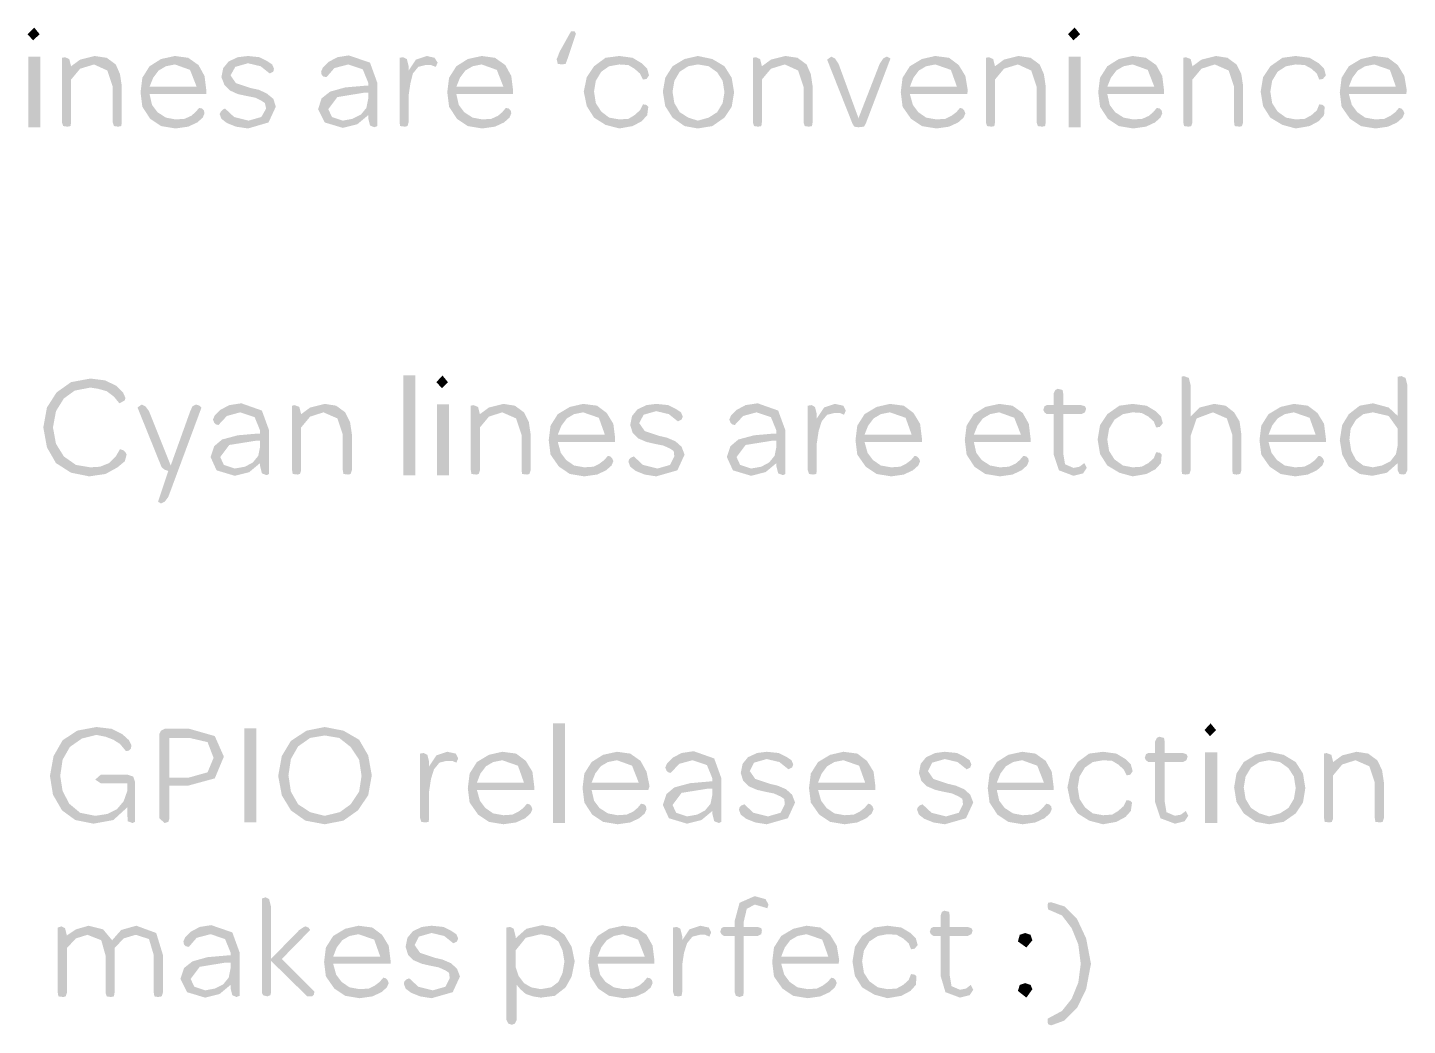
# Model space of a CAD drawing. Header units: millimetres. Extents: x 17 to 627, y 20 to 235.
# Drawn here: x 224.82 to 265.13, y 163.14 to 192.28 of the extents above; entities that cross this region are included whole.
import ezdxf

# ---------------------------------------------------------------- set-up
doc = ezdxf.new("R2010")
doc.units = ezdxf.units.MM
doc.layers.add('H', color=7, linetype='CONTINUOUS', lineweight=5)

msp = doc.modelspace()

# ---------------------------------------------------------------- hatches: boundary and pattern name
at = {"layer": 'H', "linetype": 'CONTINUOUS'}
for points in [[(224.984, 191.911), (224.825, 192.088), (225.019, 192.282), (225.178, 192.088), (224.984, 191.911), (224.984, 191.911)], [(255.376, 191.911), (255.217, 192.088), (255.411, 192.282), (255.57, 192.088), (255.376, 191.911), (255.376, 191.911)], [(240.312, 191.223), (240.277, 191.364), (240.312, 191.435), (240.365, 191.576), (240.7, 192.176), (240.806, 192.176), (240.841, 192.105), (240.594, 191.364), (240.542, 191.223), (240.436, 191.206), (240.312, 191.223), (240.312, 191.223)], [(226.36, 191.347), (226.783, 191.453), (227.136, 191.4), (227.401, 191.206), (227.524, 190.923), (227.577, 190.571), (227.577, 189.512), (227.559, 189.406), (227.471, 189.389), (227.348, 189.406), (227.312, 189.512), (227.312, 190.553), (227.154, 191.029), (226.766, 191.206), (226.36, 191.082), (226.095, 190.765), (226.095, 189.512), (226.078, 189.406), (225.989, 189.389), (225.866, 189.406), (225.831, 189.512), (225.831, 191.4), (225.919, 191.417), (226.042, 191.364), (226.095, 191.153), (226.36, 191.347), (226.36, 191.347)], [(228.459, 190.024), (228.618, 189.812), (228.865, 189.653), (229.147, 189.6), (229.411, 189.618), (229.605, 189.706), (229.729, 189.812), (229.835, 189.936), (229.923, 189.918), (229.976, 189.865), (229.993, 189.777), (229.941, 189.653), (229.782, 189.512), (229.517, 189.389), (229.147, 189.336), (228.723, 189.406), (228.406, 189.618), (228.177, 189.971), (228.124, 190.394), (228.177, 190.818), (228.388, 191.153), (228.723, 191.364), (229.129, 191.453), (229.517, 191.4), (229.817, 191.188), (229.993, 190.87), (230.046, 190.447), (230.046, 190.341), (229.941, 190.341), (228.388, 190.341), (228.388, 190.553), (229.764, 190.553), (229.57, 191.047), (229.129, 191.206), (228.865, 191.153), (228.653, 191.029), (228.494, 190.818), (228.388, 190.553), (228.388, 190.341), (228.459, 190.024), (228.459, 190.024)], [(231.263, 189.336), (230.911, 189.389), (230.646, 189.495), (230.487, 189.618), (230.434, 189.759), (230.47, 189.83), (230.523, 189.883), (230.593, 189.918), (230.858, 189.671), (231.281, 189.565), (231.652, 189.671), (231.793, 189.918), (231.757, 190.077), (231.652, 190.147), (231.475, 190.235), (231.211, 190.288), (230.964, 190.341), (230.734, 190.447), (230.576, 190.606), (230.487, 190.835), (230.54, 191.1), (230.699, 191.294), (230.964, 191.417), (231.263, 191.453), (231.599, 191.417), (231.81, 191.311), (231.969, 191.206), (232.022, 191.082), (232.004, 190.994), (231.898, 190.941), (231.634, 191.153), (231.263, 191.241), (230.893, 191.135), (230.752, 190.888), (230.911, 190.659), (231.334, 190.518), (231.581, 190.465), (231.81, 190.359), (232.004, 190.2), (232.075, 189.971), (231.863, 189.512), (231.263, 189.336), (231.263, 189.336)], [(234.774, 190.676), (234.615, 191.064), (234.192, 191.206), (233.786, 191.1), (233.557, 190.835), (233.468, 190.853), (233.415, 190.906), (233.398, 190.994), (233.451, 191.117), (233.609, 191.276), (233.874, 191.417), (234.209, 191.47), (234.827, 191.258), (235.038, 190.676), (235.038, 189.406), (234.95, 189.371), (234.827, 189.424), (234.774, 189.636), (234.774, 189.724), (234.456, 189.459), (234.315, 189.618), (234.562, 189.742), (234.721, 189.936), (234.774, 190.2), (234.774, 190.377), (234.633, 190.377), (233.874, 190.253), (233.609, 189.9), (233.715, 189.671), (234.033, 189.565), (234.315, 189.618), (234.456, 189.459), (234.033, 189.353), (233.504, 189.512), (233.31, 189.9), (233.415, 190.218), (233.662, 190.412), (234.103, 190.535), (234.721, 190.588), (234.774, 190.588), (234.774, 190.676)], [(236.485, 191.453), (236.714, 191.4), (236.802, 191.258), (236.749, 191.135), (236.608, 191.188), (236.449, 191.188), (236.238, 191.135), (236.079, 190.941), (236.008, 190.659), (235.955, 190.306), (235.955, 189.512), (235.92, 189.406), (235.85, 189.389), (235.708, 189.406), (235.691, 189.512), (235.691, 191.4), (235.797, 191.417), (235.903, 191.364), (235.955, 191.153), (235.955, 191.029), (236.167, 191.347), (236.485, 191.453), (236.485, 191.453)], [(237.419, 190.024), (237.578, 189.812), (237.825, 189.653), (238.107, 189.6), (238.372, 189.618), (238.566, 189.706), (238.689, 189.812), (238.795, 189.936), (238.883, 189.918), (238.936, 189.865), (238.954, 189.777), (238.901, 189.653), (238.742, 189.512), (238.478, 189.389), (238.107, 189.336), (237.684, 189.406), (237.367, 189.618), (237.137, 189.971), (237.084, 190.394), (237.137, 190.818), (237.349, 191.153), (237.684, 191.364), (238.09, 191.453), (238.478, 191.4), (238.778, 191.188), (238.954, 190.87), (239.007, 190.447), (239.007, 190.341), (238.901, 190.341), (237.349, 190.341), (237.349, 190.553), (238.725, 190.553), (238.531, 191.047), (238.09, 191.206), (237.825, 191.153), (237.613, 191.029), (237.455, 190.818), (237.349, 190.553), (237.349, 190.341), (237.419, 190.024), (237.419, 190.024)], [(242.111, 189.336), (241.706, 189.442), (241.371, 189.653), (241.159, 189.988), (241.071, 190.412), (241.159, 190.835), (241.371, 191.153), (241.706, 191.4), (242.111, 191.453), (242.499, 191.4), (242.764, 191.241), (242.923, 191.082), (242.976, 190.888), (242.905, 190.782), (242.799, 190.765), (242.711, 190.941), (242.552, 191.082), (242.376, 191.188), (242.111, 191.206), (241.812, 191.153), (241.582, 190.994), (241.423, 190.729), (241.371, 190.412), (241.423, 190.077), (241.582, 189.83), (241.812, 189.653), (242.111, 189.6), (242.376, 189.618), (242.552, 189.724), (242.711, 189.865), (242.799, 190.041), (242.905, 190.024), (242.958, 189.971), (242.923, 189.724), (242.764, 189.548), (242.499, 189.406), (242.111, 189.336), (242.111, 189.336)], [(244.404, 189.336), (244.016, 189.406), (243.664, 189.653), (243.452, 189.988), (243.381, 190.412), (243.452, 190.818), (243.664, 191.153), (244.016, 191.364), (244.122, 191.153), (243.875, 190.994), (243.717, 190.729), (243.664, 190.412), (243.717, 190.077), (243.875, 189.812), (244.122, 189.653), (244.404, 189.565), (244.722, 189.653), (244.969, 189.812), (245.128, 190.077), (245.181, 190.394), (245.128, 190.729), (244.969, 190.976), (244.722, 191.153), (244.404, 191.206), (244.122, 191.153), (244.016, 191.364), (244.404, 191.453), (244.828, 191.364), (245.181, 191.153), (245.392, 190.818), (245.463, 190.394), (245.392, 189.971), (245.181, 189.653), (244.828, 189.406), (244.404, 189.336), (244.404, 189.336)], [(246.539, 191.347), (246.962, 191.453), (247.315, 191.4), (247.579, 191.206), (247.703, 190.923), (247.756, 190.571), (247.756, 189.512), (247.738, 189.406), (247.65, 189.389), (247.527, 189.406), (247.491, 189.512), (247.491, 190.553), (247.333, 191.029), (246.944, 191.206), (246.539, 191.082), (246.274, 190.765), (246.274, 189.512), (246.257, 189.406), (246.168, 189.389), (246.045, 189.406), (246.01, 189.512), (246.01, 191.4), (246.098, 191.417), (246.221, 191.364), (246.274, 191.153), (246.539, 191.347), (246.539, 191.347)], [(250.684, 190.024), (250.843, 189.812), (251.072, 189.653), (251.372, 189.6), (251.636, 189.618), (251.813, 189.706), (251.954, 189.812), (252.06, 189.936), (252.13, 189.918), (252.183, 189.865), (252.218, 189.777), (252.166, 189.653), (252.007, 189.512), (251.742, 189.389), (251.372, 189.336), (250.948, 189.406), (250.631, 189.618), (250.384, 189.971), (250.331, 190.394), (250.384, 190.818), (250.596, 191.153), (250.948, 191.364), (251.337, 191.453), (251.742, 191.4), (252.024, 191.188), (252.218, 190.87), (252.289, 190.447), (252.271, 190.341), (252.166, 190.341), (250.596, 190.341), (250.596, 190.553), (251.972, 190.553), (251.795, 191.047), (251.337, 191.206), (251.072, 191.153), (250.86, 191.029), (250.702, 190.818), (250.596, 190.553), (250.596, 190.341), (250.684, 190.024), (250.684, 190.024)], [(253.347, 191.347), (253.771, 191.453), (254.123, 191.4), (254.388, 191.206), (254.512, 190.923), (254.564, 190.571), (254.564, 189.512), (254.547, 189.406), (254.459, 189.389), (254.335, 189.406), (254.3, 189.512), (254.3, 190.553), (254.141, 191.029), (253.753, 191.206), (253.347, 191.082), (253.083, 190.765), (253.083, 189.512), (253.065, 189.406), (252.977, 189.389), (252.853, 189.406), (252.818, 189.512), (252.818, 191.4), (252.906, 191.417), (253.03, 191.364), (253.083, 191.153), (253.347, 191.347), (253.347, 191.347)], [(256.434, 190.024), (256.593, 189.812), (256.84, 189.653), (257.122, 189.6), (257.387, 189.618), (257.581, 189.706), (257.704, 189.812), (257.81, 189.936), (257.898, 189.918), (257.951, 189.865), (257.969, 189.777), (257.916, 189.653), (257.757, 189.512), (257.493, 189.389), (257.122, 189.336), (256.699, 189.406), (256.381, 189.618), (256.152, 189.971), (256.099, 190.394), (256.152, 190.818), (256.364, 191.153), (256.699, 191.364), (257.104, 191.453), (257.493, 191.4), (257.792, 191.188), (257.969, 190.87), (258.022, 190.447), (258.022, 190.341), (257.916, 190.341), (256.364, 190.341), (256.364, 190.553), (257.739, 190.553), (257.545, 191.047), (257.104, 191.206), (256.84, 191.153), (256.628, 191.029), (256.469, 190.818), (256.364, 190.553), (256.364, 190.341), (256.434, 190.024), (256.434, 190.024)], [(259.115, 191.347), (259.539, 191.453), (259.874, 191.4), (260.138, 191.206), (260.279, 190.923), (260.332, 190.571), (260.332, 189.512), (260.297, 189.406), (260.227, 189.389), (260.085, 189.406), (260.068, 189.512), (260.068, 190.553), (259.909, 191.029), (259.503, 191.206), (259.115, 191.082), (258.851, 190.765), (258.851, 189.512), (258.815, 189.406), (258.745, 189.389), (258.604, 189.406), (258.586, 189.512), (258.586, 191.4), (258.657, 191.417), (258.798, 191.364), (258.851, 191.153), (259.115, 191.347), (259.115, 191.347)], [(261.867, 189.336), (261.479, 189.442), (261.126, 189.653), (260.914, 189.988), (260.844, 190.412), (260.914, 190.835), (261.126, 191.153), (261.479, 191.4), (261.867, 191.453), (262.273, 191.4), (262.537, 191.241), (262.696, 191.082), (262.749, 190.888), (262.661, 190.782), (262.555, 190.765), (262.484, 190.941), (262.326, 191.082), (262.132, 191.188), (261.867, 191.206), (261.585, 191.153), (261.338, 190.994), (261.179, 190.729), (261.126, 190.412), (261.179, 190.077), (261.338, 189.83), (261.585, 189.653), (261.867, 189.6), (262.132, 189.618), (262.326, 189.724), (262.484, 189.865), (262.555, 190.041), (262.661, 190.024), (262.714, 189.971), (262.696, 189.724), (262.537, 189.548), (262.273, 189.406), (261.867, 189.336), (261.867, 189.336)], [(263.507, 190.024), (263.666, 189.812), (263.895, 189.653), (264.195, 189.6), (264.46, 189.618), (264.636, 189.706), (264.777, 189.812), (264.883, 189.936), (264.954, 189.918), (265.007, 189.865), (265.042, 189.777), (264.989, 189.653), (264.83, 189.512), (264.566, 189.389), (264.195, 189.336), (263.772, 189.406), (263.454, 189.618), (263.208, 189.971), (263.155, 190.394), (263.208, 190.818), (263.419, 191.153), (263.772, 191.364), (264.16, 191.453), (264.566, 191.4), (264.848, 191.188), (265.042, 190.87), (265.113, 190.447), (265.095, 190.341), (264.989, 190.341), (263.419, 190.341), (263.419, 190.553), (264.795, 190.553), (264.619, 191.047), (264.16, 191.206), (263.895, 191.153), (263.684, 191.029), (263.525, 190.818), (263.419, 190.553), (263.419, 190.341), (263.507, 190.024), (263.507, 190.024)], [(224.843, 189.371), (225.196, 189.371), (225.196, 191.435), (224.843, 191.435), (224.843, 189.371)], [(249.096, 189.636), (249.714, 191.223), (249.82, 191.382), (249.925, 191.435), (250.031, 191.382), (249.308, 189.477), (249.255, 189.389), (249.096, 189.371), (248.973, 189.389), (248.92, 189.477), (248.179, 191.347), (248.303, 191.435), (248.408, 191.382), (248.514, 191.223), (249.096, 189.636)], [(255.235, 189.371), (255.588, 189.371), (255.588, 191.435), (255.235, 191.435), (255.235, 189.371)], [(226.624, 179.176), (226.095, 179.282), (225.654, 179.564), (225.39, 180.023), (225.284, 180.605), (225.39, 181.187), (225.672, 181.628), (226.095, 181.928), (226.66, 182.033), (227.083, 181.98), (227.418, 181.822), (227.612, 181.628), (227.683, 181.469), (227.665, 181.398), (227.577, 181.345), (227.506, 181.31), (227.348, 181.504), (227.136, 181.663), (226.889, 181.733), (226.66, 181.769), (226.201, 181.681), (225.884, 181.451), (225.654, 181.081), (225.566, 180.605), (225.654, 180.128), (225.884, 179.758), (226.236, 179.511), (226.66, 179.44), (226.942, 179.458), (227.207, 179.564), (227.401, 179.758), (227.524, 179.97), (227.63, 179.934), (227.683, 179.881), (227.718, 179.811), (227.665, 179.617), (227.453, 179.44), (227.101, 179.246), (226.624, 179.176), (226.624, 179.176)], [(235.797, 179.211), (236.149, 179.211), (236.149, 182.122), (235.797, 182.122), (235.797, 179.211)], [(236.926, 181.751), (236.767, 181.928), (236.943, 182.122), (237.102, 181.928), (236.926, 181.751), (236.926, 181.751)], [(259.062, 181.187), (259.486, 181.293), (259.821, 181.24), (260.068, 181.046), (260.227, 180.781), (260.279, 180.411), (260.279, 179.352), (260.244, 179.246), (260.138, 179.229), (260.033, 179.246), (260.015, 179.352), (260.015, 180.393), (259.856, 180.869), (259.45, 181.046), (258.974, 180.869), (258.798, 180.358), (258.798, 179.352), (258.763, 179.246), (258.657, 179.229), (258.551, 179.246), (258.533, 179.352), (258.533, 182.086), (258.604, 182.104), (258.745, 182.051), (258.798, 181.839), (258.798, 180.922), (259.062, 181.187), (259.062, 181.187)], [(264.848, 182.086), (264.954, 182.104), (265.077, 182.051), (265.13, 181.839), (265.13, 179.352), (265.077, 179.246), (265.007, 179.229), (264.901, 179.246), (264.848, 179.352), (264.848, 179.564), (264.636, 179.617), (264.795, 179.828), (264.848, 180.093), (264.848, 180.569), (264.583, 180.94), (264.125, 181.046), (263.843, 180.993), (263.631, 180.834), (263.472, 180.569), (263.437, 180.252), (263.49, 179.917), (263.631, 179.652), (263.843, 179.493), (264.125, 179.44), (264.389, 179.493), (264.636, 179.617), (264.848, 179.564), (264.53, 179.282), (264.107, 179.193), (263.737, 179.246), (263.419, 179.458), (263.225, 179.811), (263.155, 180.234), (263.225, 180.675), (263.419, 180.993), (263.737, 181.24), (264.125, 181.31), (264.583, 181.187), (264.848, 180.94), (264.848, 182.086)], [(254.6, 180.993), (254.529, 181.046), (254.494, 181.116), (254.529, 181.222), (254.6, 181.257), (254.794, 181.257), (254.794, 181.592), (254.847, 181.698), (254.917, 181.733), (255.058, 181.698), (255.076, 181.592), (255.076, 181.257), (255.605, 181.257), (255.711, 181.222), (255.746, 181.151), (255.711, 181.046), (255.605, 180.993), (255.076, 180.993), (255.076, 179.846), (255.129, 179.529), (255.376, 179.423), (255.552, 179.458), (255.693, 179.564), (255.764, 179.423), (255.658, 179.264), (255.376, 179.193), (254.953, 179.352), (254.794, 179.828), (254.794, 180.993), (254.6, 180.993)], [(228.723, 178.382), (228.635, 178.435), (228.935, 179.335), (228.829, 179.37), (228.741, 179.44), (228.036, 181.187), (228.159, 181.275), (228.265, 181.222), (228.371, 181.081), (229.006, 179.493), (229.57, 181.063), (229.641, 181.222), (229.747, 181.275), (229.852, 181.24), (229.905, 181.187), (228.935, 178.576), (228.829, 178.435), (228.723, 178.382), (228.723, 178.382)], [(231.616, 180.516), (231.458, 180.904), (231.034, 181.046), (230.646, 180.94), (230.399, 180.675), (230.329, 180.693), (230.276, 180.746), (230.24, 180.834), (230.293, 180.957), (230.452, 181.116), (230.717, 181.257), (231.069, 181.31), (231.669, 181.098), (231.881, 180.516), (231.881, 179.246), (231.81, 179.211), (231.669, 179.264), (231.616, 179.476), (231.616, 179.564), (231.299, 179.299), (231.175, 179.458), (231.405, 179.582), (231.563, 179.776), (231.616, 180.04), (231.616, 180.217), (231.493, 180.217), (230.717, 180.093), (230.452, 179.74), (230.558, 179.511), (230.875, 179.405), (231.175, 179.458), (231.299, 179.299), (230.875, 179.193), (230.346, 179.352), (230.17, 179.74), (230.276, 180.058), (230.505, 180.252), (230.964, 180.375), (231.563, 180.428), (231.616, 180.428), (231.616, 180.516)], [(233.08, 181.187), (233.504, 181.293), (233.839, 181.24), (234.103, 181.046), (234.244, 180.763), (234.297, 180.411), (234.297, 179.352), (234.262, 179.246), (234.192, 179.229), (234.05, 179.246), (234.033, 179.352), (234.033, 180.393), (233.874, 180.869), (233.468, 181.046), (233.08, 180.922), (232.816, 180.605), (232.816, 179.352), (232.78, 179.246), (232.71, 179.229), (232.569, 179.246), (232.551, 179.352), (232.551, 181.24), (232.622, 181.257), (232.763, 181.204), (232.816, 180.993), (233.08, 181.187), (233.08, 181.187)], [(236.784, 179.211), (237.137, 179.211), (237.137, 181.275), (236.784, 181.275), (236.784, 179.211)], [(238.301, 181.187), (238.725, 181.293), (239.06, 181.24), (239.324, 181.046), (239.466, 180.763), (239.518, 180.411), (239.518, 179.352), (239.483, 179.246), (239.413, 179.229), (239.272, 179.246), (239.254, 179.352), (239.254, 180.393), (239.095, 180.869), (238.689, 181.046), (238.301, 180.922), (238.037, 180.605), (238.037, 179.352), (238.002, 179.246), (237.931, 179.229), (237.79, 179.246), (237.772, 179.352), (237.772, 181.24), (237.843, 181.257), (237.984, 181.204), (238.037, 180.993), (238.301, 181.187), (238.301, 181.187)], [(240.4, 179.864), (240.559, 179.652), (240.788, 179.493), (241.088, 179.44), (241.353, 179.458), (241.529, 179.546), (241.67, 179.652), (241.776, 179.776), (241.847, 179.758), (241.9, 179.705), (241.935, 179.617), (241.882, 179.493), (241.723, 179.352), (241.459, 179.229), (241.088, 179.176), (240.665, 179.246), (240.348, 179.458), (240.101, 179.811), (240.048, 180.234), (240.101, 180.658), (240.312, 180.993), (240.665, 181.204), (241.053, 181.293), (241.459, 181.24), (241.741, 181.028), (241.935, 180.71), (241.988, 180.287), (241.988, 180.181), (241.882, 180.181), (240.312, 180.181), (240.312, 180.393), (241.688, 180.393), (241.512, 180.887), (241.053, 181.046), (240.788, 180.993), (240.577, 180.869), (240.418, 180.658), (240.312, 180.393), (240.312, 180.181), (240.4, 179.864), (240.4, 179.864)], [(243.187, 179.176), (242.852, 179.229), (242.588, 179.335), (242.429, 179.458), (242.376, 179.599), (242.394, 179.67), (242.447, 179.723), (242.535, 179.758), (242.799, 179.511), (243.223, 179.405), (243.593, 179.511), (243.717, 179.758), (243.699, 179.917), (243.593, 179.987), (243.399, 180.075), (243.134, 180.128), (242.905, 180.181), (242.658, 180.287), (242.499, 180.446), (242.429, 180.675), (242.482, 180.94), (242.641, 181.134), (242.905, 181.257), (243.187, 181.293), (243.54, 181.257), (243.752, 181.151), (243.911, 181.046), (243.963, 180.922), (243.928, 180.834), (243.822, 180.781), (243.558, 180.993), (243.187, 181.081), (242.817, 180.975), (242.693, 180.728), (242.852, 180.499), (243.276, 180.358), (243.505, 180.305), (243.752, 180.199), (243.928, 180.04), (244.016, 179.811), (243.805, 179.352), (243.187, 179.176), (243.187, 179.176)], [(246.698, 180.516), (246.539, 180.904), (246.115, 181.046), (245.727, 180.94), (245.48, 180.675), (245.41, 180.693), (245.357, 180.746), (245.322, 180.834), (245.375, 180.957), (245.533, 181.116), (245.798, 181.257), (246.151, 181.31), (246.75, 181.098), (246.962, 180.516), (246.962, 179.246), (246.892, 179.211), (246.75, 179.264), (246.698, 179.476), (246.698, 179.564), (246.38, 179.299), (246.257, 179.458), (246.486, 179.582), (246.645, 179.776), (246.698, 180.04), (246.698, 180.217), (246.574, 180.217), (245.798, 180.093), (245.533, 179.74), (245.639, 179.511), (245.957, 179.405), (246.257, 179.458), (246.38, 179.299), (245.957, 179.193), (245.428, 179.352), (245.251, 179.74), (245.357, 180.058), (245.586, 180.252), (246.045, 180.375), (246.645, 180.428), (246.698, 180.428), (246.698, 180.516)], [(248.408, 181.293), (248.655, 181.24), (248.726, 181.098), (248.673, 180.975), (248.55, 181.028), (248.391, 181.028), (248.179, 180.975), (248.02, 180.781), (247.932, 180.499), (247.879, 180.146), (247.879, 179.352), (247.862, 179.246), (247.773, 179.229), (247.65, 179.246), (247.615, 179.352), (247.615, 181.24), (247.721, 181.257), (247.826, 181.204), (247.879, 180.993), (247.879, 180.869), (248.091, 181.187), (248.408, 181.293), (248.408, 181.293)], [(249.361, 179.864), (249.52, 179.652), (249.749, 179.493), (250.049, 179.44), (250.313, 179.458), (250.49, 179.546), (250.631, 179.652), (250.737, 179.776), (250.807, 179.758), (250.86, 179.705), (250.896, 179.617), (250.843, 179.493), (250.684, 179.352), (250.419, 179.229), (250.049, 179.176), (249.626, 179.246), (249.308, 179.458), (249.061, 179.811), (249.008, 180.234), (249.061, 180.658), (249.273, 180.993), (249.626, 181.204), (250.014, 181.293), (250.419, 181.24), (250.702, 181.028), (250.896, 180.71), (250.948, 180.287), (250.948, 180.181), (250.843, 180.181), (249.273, 180.181), (249.273, 180.393), (250.649, 180.393), (250.472, 180.887), (250.014, 181.046), (249.749, 180.993), (249.537, 180.869), (249.379, 180.658), (249.273, 180.393), (249.273, 180.181), (249.361, 179.864), (249.361, 179.864)], [(252.536, 179.864), (252.695, 179.652), (252.942, 179.493), (253.224, 179.44), (253.488, 179.458), (253.683, 179.546), (253.806, 179.652), (253.912, 179.776), (254, 179.758), (254.053, 179.705), (254.071, 179.617), (254.018, 179.493), (253.859, 179.352), (253.594, 179.229), (253.224, 179.176), (252.801, 179.246), (252.483, 179.458), (252.254, 179.811), (252.201, 180.234), (252.254, 180.658), (252.465, 180.993), (252.801, 181.204), (253.206, 181.293), (253.594, 181.24), (253.894, 181.028), (254.071, 180.71), (254.123, 180.287), (254.123, 180.181), (254.018, 180.181), (252.465, 180.181), (252.465, 180.393), (253.841, 180.393), (253.647, 180.887), (253.206, 181.046), (252.942, 180.993), (252.73, 180.869), (252.571, 180.658), (252.465, 180.393), (252.465, 180.181), (252.536, 179.864), (252.536, 179.864)], [(257.104, 179.176), (256.716, 179.282), (256.364, 179.493), (256.152, 179.828), (256.081, 180.252), (256.152, 180.675), (256.364, 180.993), (256.716, 181.24), (257.104, 181.293), (257.51, 181.24), (257.775, 181.081), (257.933, 180.922), (257.986, 180.728), (257.898, 180.622), (257.792, 180.605), (257.722, 180.781), (257.563, 180.922), (257.369, 181.028), (257.104, 181.046), (256.822, 180.993), (256.575, 180.834), (256.417, 180.569), (256.364, 180.252), (256.417, 179.917), (256.575, 179.67), (256.822, 179.493), (257.104, 179.44), (257.369, 179.458), (257.563, 179.564), (257.722, 179.705), (257.792, 179.881), (257.898, 179.864), (257.951, 179.811), (257.933, 179.564), (257.775, 179.388), (257.51, 179.246), (257.104, 179.176), (257.104, 179.176)], [(261.161, 179.864), (261.32, 179.652), (261.549, 179.493), (261.849, 179.44), (262.114, 179.458), (262.29, 179.546), (262.431, 179.652), (262.537, 179.776), (262.608, 179.758), (262.661, 179.705), (262.696, 179.617), (262.643, 179.493), (262.484, 179.352), (262.22, 179.229), (261.849, 179.176), (261.426, 179.246), (261.108, 179.458), (260.862, 179.811), (260.809, 180.234), (260.862, 180.658), (261.073, 180.993), (261.426, 181.204), (261.814, 181.293), (262.22, 181.24), (262.502, 181.028), (262.696, 180.71), (262.749, 180.287), (262.749, 180.181), (262.643, 180.181), (261.073, 180.181), (261.073, 180.393), (262.449, 180.393), (262.273, 180.887), (261.814, 181.046), (261.549, 180.993), (261.338, 180.869), (261.179, 180.658), (261.073, 180.393), (261.073, 180.181), (261.161, 179.864), (261.161, 179.864)], [(227.33, 169.139), (226.748, 169.033), (226.219, 169.139), (225.831, 169.422), (225.566, 169.88), (225.478, 170.427), (225.584, 171.009), (225.848, 171.468), (226.272, 171.75), (226.836, 171.856), (227.277, 171.803), (227.595, 171.644), (227.789, 171.468), (227.859, 171.327), (227.842, 171.221), (227.789, 171.168), (227.7, 171.15), (227.524, 171.362), (227.33, 171.485), (227.101, 171.573), (226.836, 171.626), (226.413, 171.521), (226.06, 171.274), (225.848, 170.903), (225.778, 170.427), (225.848, 169.986), (226.042, 169.616), (226.36, 169.351), (226.801, 169.263), (227.154, 169.316), (227.436, 169.457), (227.63, 169.686), (227.736, 169.986), (227.736, 170.215), (226.96, 170.215), (226.801, 170.321), (226.96, 170.462), (227.753, 170.462), (227.912, 170.409), (227.965, 170.251), (227.965, 169.086), (227.894, 169.051), (227.753, 169.104), (227.736, 169.316), (227.736, 169.51), (227.33, 169.139), (227.33, 169.139)], [(228.97, 169.192), (228.935, 169.086), (228.829, 169.051), (228.671, 169.192), (228.671, 171.644), (228.723, 171.75), (228.829, 171.803), (229.553, 171.803), (230.293, 171.591), (230.558, 170.991), (230.293, 170.356), (229.517, 170.145), (229.517, 170.374), (230.082, 170.533), (230.258, 170.956), (230.082, 171.415), (229.553, 171.538), (228.97, 171.538), (228.97, 170.374), (229.517, 170.374), (229.517, 170.145), (228.97, 170.145), (228.97, 169.192)], [(231.158, 169.069), (231.51, 169.069), (231.51, 171.82), (231.158, 171.82), (231.158, 169.069)], [(233.504, 169.016), (232.939, 169.122), (232.516, 169.422), (232.251, 169.863), (232.145, 170.427), (232.251, 171.009), (232.516, 171.45), (232.974, 171.75), (233.08, 171.538), (232.728, 171.291), (232.516, 170.921), (232.445, 170.445), (232.516, 169.968), (232.728, 169.598), (233.08, 169.369), (233.504, 169.263), (233.945, 169.369), (234.262, 169.598), (234.509, 169.968), (234.58, 170.427), (234.509, 170.903), (234.262, 171.274), (233.927, 171.538), (233.504, 171.609), (233.08, 171.538), (232.974, 171.75), (233.504, 171.856), (234.05, 171.75), (234.509, 171.485), (234.774, 171.027), (234.879, 170.445), (234.774, 169.863), (234.474, 169.422), (234.05, 169.122), (233.504, 169.016), (233.504, 169.016)], [(240.171, 169.051), (240.524, 169.051), (240.524, 171.962), (240.171, 171.962), (240.171, 169.051)], [(259.362, 171.591), (259.203, 171.768), (259.38, 171.962), (259.539, 171.768), (259.362, 171.591), (259.362, 171.591)], [(257.563, 170.833), (257.493, 170.886), (257.457, 170.956), (257.493, 171.062), (257.563, 171.097), (257.757, 171.097), (257.757, 171.432), (257.81, 171.538), (257.881, 171.573), (258.022, 171.538), (258.039, 171.432), (258.039, 171.097), (258.568, 171.097), (258.674, 171.062), (258.71, 170.991), (258.674, 170.886), (258.568, 170.833), (258.039, 170.833), (258.039, 169.686), (258.092, 169.369), (258.339, 169.263), (258.516, 169.298), (258.657, 169.404), (258.727, 169.263), (258.621, 169.104), (258.339, 169.033), (257.916, 169.192), (257.757, 169.668), (257.757, 170.833), (257.563, 170.833)], [(237.084, 171.133), (237.331, 171.08), (237.402, 170.938), (237.349, 170.815), (237.225, 170.868), (237.067, 170.868), (236.855, 170.815), (236.696, 170.621), (236.608, 170.339), (236.555, 169.986), (236.555, 169.192), (236.538, 169.086), (236.449, 169.069), (236.326, 169.086), (236.291, 169.192), (236.291, 171.08), (236.396, 171.097), (236.502, 171.044), (236.555, 170.833), (236.555, 170.709), (236.767, 171.027), (237.084, 171.133), (237.084, 171.133)], [(238.037, 169.704), (238.196, 169.492), (238.425, 169.333), (238.725, 169.28), (238.989, 169.298), (239.166, 169.386), (239.307, 169.492), (239.413, 169.616), (239.483, 169.598), (239.536, 169.545), (239.571, 169.457), (239.518, 169.333), (239.36, 169.192), (239.095, 169.069), (238.725, 169.016), (238.301, 169.086), (237.984, 169.298), (237.737, 169.651), (237.684, 170.074), (237.737, 170.498), (237.949, 170.833), (238.301, 171.044), (238.689, 171.133), (239.095, 171.08), (239.377, 170.868), (239.571, 170.55), (239.624, 170.127), (239.624, 170.021), (239.518, 170.021), (237.949, 170.021), (237.949, 170.233), (239.324, 170.233), (239.148, 170.727), (238.689, 170.886), (238.425, 170.833), (238.213, 170.709), (238.054, 170.498), (237.949, 170.233), (237.949, 170.021), (238.037, 169.704), (238.037, 169.704)], [(241.371, 169.704), (241.529, 169.492), (241.776, 169.333), (242.058, 169.28), (242.323, 169.298), (242.517, 169.386), (242.641, 169.492), (242.746, 169.616), (242.835, 169.598), (242.888, 169.545), (242.905, 169.457), (242.852, 169.333), (242.693, 169.192), (242.429, 169.069), (242.058, 169.016), (241.635, 169.086), (241.318, 169.298), (241.088, 169.651), (241.035, 170.074), (241.088, 170.498), (241.3, 170.833), (241.635, 171.044), (242.041, 171.133), (242.429, 171.08), (242.729, 170.868), (242.905, 170.55), (242.993, 170.127), (242.958, 170.021), (242.852, 170.021), (241.3, 170.021), (241.3, 170.233), (242.676, 170.233), (242.482, 170.727), (242.041, 170.886), (241.776, 170.833), (241.565, 170.709), (241.406, 170.498), (241.3, 170.233), (241.3, 170.021), (241.371, 169.704), (241.371, 169.704)], [(244.828, 170.356), (244.669, 170.744), (244.246, 170.886), (243.858, 170.78), (243.611, 170.515), (243.54, 170.533), (243.487, 170.586), (243.452, 170.674), (243.505, 170.797), (243.664, 170.956), (243.928, 171.097), (244.281, 171.15), (244.881, 170.938), (245.092, 170.356), (245.092, 169.086), (245.022, 169.051), (244.881, 169.104), (244.828, 169.316), (244.828, 169.404), (244.51, 169.139), (244.387, 169.298), (244.616, 169.422), (244.775, 169.616), (244.828, 169.88), (244.828, 170.057), (244.704, 170.057), (243.928, 169.933), (243.664, 169.58), (243.769, 169.351), (244.087, 169.245), (244.387, 169.298), (244.51, 169.139), (244.087, 169.033), (243.558, 169.192), (243.381, 169.58), (243.487, 169.898), (243.717, 170.092), (244.175, 170.215), (244.775, 170.268), (244.828, 170.268), (244.828, 170.356)], [(246.415, 169.016), (246.08, 169.069), (245.816, 169.175), (245.657, 169.298), (245.604, 169.439), (245.622, 169.51), (245.674, 169.563), (245.763, 169.598), (246.027, 169.351), (246.451, 169.245), (246.821, 169.351), (246.944, 169.598), (246.927, 169.757), (246.821, 169.827), (246.627, 169.915), (246.362, 169.968), (246.133, 170.021), (245.886, 170.127), (245.727, 170.286), (245.657, 170.515), (245.71, 170.78), (245.868, 170.974), (246.133, 171.097), (246.415, 171.133), (246.768, 171.097), (246.98, 170.991), (247.138, 170.886), (247.191, 170.762), (247.156, 170.674), (247.05, 170.621), (246.786, 170.833), (246.415, 170.921), (246.045, 170.815), (245.921, 170.568), (246.08, 170.339), (246.503, 170.198), (246.733, 170.145), (246.98, 170.039), (247.156, 169.88), (247.244, 169.651), (247.033, 169.192), (246.415, 169.016), (246.415, 169.016)], [(248.003, 169.704), (248.162, 169.492), (248.391, 169.333), (248.691, 169.28), (248.955, 169.298), (249.132, 169.386), (249.273, 169.492), (249.379, 169.616), (249.449, 169.598), (249.502, 169.545), (249.537, 169.457), (249.484, 169.333), (249.326, 169.192), (249.061, 169.069), (248.691, 169.016), (248.267, 169.086), (247.95, 169.298), (247.703, 169.651), (247.65, 170.074), (247.703, 170.498), (247.915, 170.833), (248.267, 171.044), (248.655, 171.133), (249.061, 171.08), (249.343, 170.868), (249.537, 170.55), (249.59, 170.127), (249.59, 170.021), (249.484, 170.021), (247.915, 170.021), (247.915, 170.233), (249.29, 170.233), (249.114, 170.727), (248.655, 170.886), (248.391, 170.833), (248.179, 170.709), (248.02, 170.498), (247.915, 170.233), (247.915, 170.021), (248.003, 169.704), (248.003, 169.704)], [(251.619, 169.016), (251.284, 169.069), (251.019, 169.175), (250.86, 169.298), (250.807, 169.439), (250.825, 169.51), (250.878, 169.563), (250.966, 169.598), (251.231, 169.351), (251.654, 169.245), (252.024, 169.351), (252.148, 169.598), (252.13, 169.757), (252.024, 169.827), (251.83, 169.915), (251.566, 169.968), (251.337, 170.021), (251.09, 170.127), (250.931, 170.286), (250.86, 170.515), (250.913, 170.78), (251.072, 170.974), (251.337, 171.097), (251.619, 171.133), (251.972, 171.097), (252.183, 170.991), (252.342, 170.886), (252.395, 170.762), (252.36, 170.674), (252.254, 170.621), (251.989, 170.833), (251.619, 170.921), (251.248, 170.815), (251.125, 170.568), (251.284, 170.339), (251.707, 170.198), (251.936, 170.145), (252.183, 170.039), (252.36, 169.88), (252.448, 169.651), (252.236, 169.192), (251.619, 169.016), (251.619, 169.016)], [(253.206, 169.704), (253.365, 169.492), (253.612, 169.333), (253.894, 169.28), (254.159, 169.298), (254.353, 169.386), (254.476, 169.492), (254.582, 169.616), (254.67, 169.598), (254.723, 169.545), (254.741, 169.457), (254.688, 169.333), (254.529, 169.192), (254.265, 169.069), (253.894, 169.016), (253.471, 169.086), (253.153, 169.298), (252.924, 169.651), (252.871, 170.074), (252.924, 170.498), (253.136, 170.833), (253.471, 171.044), (253.877, 171.133), (254.265, 171.08), (254.564, 170.868), (254.741, 170.55), (254.794, 170.127), (254.794, 170.021), (254.688, 170.021), (253.136, 170.021), (253.136, 170.233), (254.512, 170.233), (254.318, 170.727), (253.877, 170.886), (253.612, 170.833), (253.4, 170.709), (253.242, 170.498), (253.136, 170.233), (253.136, 170.021), (253.206, 169.704), (253.206, 169.704)], [(256.24, 169.016), (255.834, 169.122), (255.499, 169.333), (255.288, 169.668), (255.199, 170.092), (255.288, 170.515), (255.499, 170.833), (255.834, 171.08), (256.24, 171.133), (256.628, 171.08), (256.893, 170.921), (257.052, 170.762), (257.104, 170.568), (257.034, 170.462), (256.928, 170.445), (256.84, 170.621), (256.681, 170.762), (256.505, 170.868), (256.24, 170.886), (255.94, 170.833), (255.711, 170.674), (255.552, 170.409), (255.499, 170.092), (255.552, 169.757), (255.711, 169.51), (255.94, 169.333), (256.24, 169.28), (256.505, 169.298), (256.681, 169.404), (256.84, 169.545), (256.928, 169.721), (257.034, 169.704), (257.087, 169.651), (257.052, 169.404), (256.893, 169.228), (256.628, 169.086), (256.24, 169.016), (256.24, 169.016)], [(259.221, 169.051), (259.574, 169.051), (259.574, 171.115), (259.221, 171.115), (259.221, 169.051)], [(261.091, 169.016), (260.703, 169.086), (260.35, 169.333), (260.138, 169.668), (260.068, 170.092), (260.138, 170.498), (260.35, 170.833), (260.703, 171.044), (260.809, 170.833), (260.562, 170.674), (260.403, 170.409), (260.35, 170.092), (260.403, 169.757), (260.562, 169.492), (260.809, 169.333), (261.091, 169.245), (261.408, 169.333), (261.655, 169.492), (261.814, 169.757), (261.867, 170.074), (261.814, 170.409), (261.655, 170.656), (261.408, 170.833), (261.091, 170.886), (260.809, 170.833), (260.703, 171.044), (261.091, 171.133), (261.514, 171.044), (261.867, 170.833), (262.079, 170.498), (262.149, 170.074), (262.079, 169.651), (261.867, 169.333), (261.514, 169.086), (261.091, 169.016), (261.091, 169.016)], [(263.225, 171.027), (263.648, 171.133), (263.984, 171.08), (264.248, 170.886), (264.389, 170.603), (264.442, 170.251), (264.442, 169.192), (264.407, 169.086), (264.336, 169.069), (264.195, 169.086), (264.178, 169.192), (264.178, 170.233), (264.019, 170.709), (263.613, 170.886), (263.225, 170.762), (262.961, 170.445), (262.961, 169.192), (262.925, 169.086), (262.855, 169.069), (262.714, 169.086), (262.696, 169.192), (262.696, 171.08), (262.767, 171.097), (262.908, 171.044), (262.961, 170.833), (263.225, 171.027), (263.225, 171.027)], [(231.934, 164.095), (231.916, 164.024), (231.828, 163.989), (231.704, 164.024), (231.669, 164.095), (231.669, 166.846), (231.775, 166.882), (231.881, 166.829), (231.934, 166.617), (231.934, 165.082), (232.763, 165.929), (232.869, 166), (232.939, 166.035), (233.027, 166), (233.08, 165.929), (232.251, 165.082), (233.204, 164.13), (233.186, 164.042), (233.133, 163.989), (232.992, 163.989), (232.886, 164.095), (231.934, 165.029), (231.934, 164.095)], [(245.163, 165.753), (245.092, 165.806), (245.057, 165.876), (245.092, 165.982), (245.163, 166.017), (245.48, 166.017), (245.48, 166.194), (245.622, 166.723), (246.063, 166.917), (246.38, 166.829), (246.468, 166.67), (246.433, 166.564), (246.257, 166.617), (246.063, 166.67), (245.833, 166.546), (245.745, 166.176), (245.745, 166.017), (246.151, 166.017), (246.257, 165.982), (246.274, 165.911), (246.257, 165.806), (246.151, 165.753), (245.745, 165.753), (245.745, 164.112), (245.727, 164.006), (245.622, 163.971), (245.516, 164.006), (245.48, 164.112), (245.48, 165.753), (245.163, 165.753)], [(251.284, 165.753), (251.213, 165.806), (251.178, 165.876), (251.213, 165.982), (251.284, 166.017), (251.495, 166.017), (251.495, 166.352), (251.531, 166.458), (251.601, 166.493), (251.742, 166.458), (251.76, 166.352), (251.76, 166.017), (252.289, 166.017), (252.395, 165.982), (252.43, 165.911), (252.395, 165.806), (252.289, 165.753), (251.76, 165.753), (251.76, 164.606), (251.813, 164.289), (252.06, 164.183), (252.236, 164.218), (252.377, 164.324), (252.448, 164.183), (252.342, 164.024), (252.06, 163.953), (251.636, 164.112), (251.495, 164.588), (251.495, 165.753), (251.284, 165.753)], [(254.723, 163.142), (254.635, 163.177), (254.617, 163.248), (254.617, 163.336), (255.041, 163.565), (255.323, 163.918), (255.517, 164.394), (255.588, 164.941), (255.517, 165.506), (255.323, 165.982), (255.041, 166.352), (254.635, 166.529), (254.617, 166.635), (254.635, 166.723), (254.723, 166.74), (255.111, 166.617), (255.482, 166.247), (255.746, 165.682), (255.887, 164.941), (255.746, 164.2), (255.482, 163.654), (255.111, 163.283), (254.723, 163.142), (254.723, 163.142)], [(230.752, 165.276), (230.593, 165.664), (230.17, 165.806), (229.764, 165.7), (229.535, 165.435), (229.447, 165.453), (229.394, 165.506), (229.376, 165.594), (229.429, 165.717), (229.588, 165.876), (229.852, 166.017), (230.188, 166.07), (230.805, 165.858), (231.017, 165.276), (231.017, 164.006), (230.928, 163.971), (230.805, 164.024), (230.752, 164.236), (230.752, 164.324), (230.434, 164.059), (230.293, 164.218), (230.54, 164.342), (230.699, 164.536), (230.752, 164.8), (230.752, 164.977), (230.611, 164.977), (229.852, 164.853), (229.588, 164.5), (229.694, 164.271), (230.011, 164.165), (230.293, 164.218), (230.434, 164.059), (230.011, 163.953), (229.482, 164.112), (229.288, 164.5), (229.394, 164.818), (229.641, 165.012), (230.082, 165.135), (230.699, 165.188), (230.752, 165.188), (230.752, 165.276)], [(239.113, 163.301), (239.06, 163.195), (238.972, 163.16), (238.866, 163.195), (238.813, 163.301), (238.813, 166), (238.919, 166.017), (239.025, 165.964), (239.078, 165.753), (239.078, 165.682), (239.395, 165.964), (239.854, 166.07), (240.224, 166), (240.506, 165.788), (240.718, 165.435), (240.806, 165.012), (240.718, 164.571), (240.542, 164.253), (240.224, 164.006), (239.818, 163.953), (239.589, 163.989), (239.377, 164.059), (239.219, 164.2), (239.324, 164.377), (239.536, 164.253), (239.818, 164.2), (240.118, 164.253), (240.33, 164.412), (240.453, 164.677), (240.506, 165.012), (240.453, 165.329), (240.33, 165.594), (240.083, 165.753), (239.818, 165.806), (239.377, 165.7), (239.078, 165.329), (239.078, 164.853), (239.166, 164.588), (239.324, 164.377), (239.219, 164.2), (239.113, 164.324), (239.113, 163.301)], [(226.236, 165.947), (226.607, 166.053), (227.03, 165.947), (227.295, 165.629), (227.559, 165.929), (228, 166.053), (228.582, 165.841), (228.776, 165.206), (228.776, 164.095), (228.741, 163.989), (228.635, 163.971), (228.529, 163.989), (228.512, 164.095), (228.512, 165.188), (228.371, 165.664), (227.983, 165.788), (227.63, 165.682), (227.365, 165.4), (227.365, 164.095), (227.348, 163.989), (227.259, 163.971), (227.136, 163.989), (227.101, 164.095), (227.101, 165.188), (226.977, 165.629), (226.572, 165.788), (226.236, 165.682), (225.972, 165.4), (225.972, 164.095), (225.937, 163.989), (225.866, 163.971), (225.725, 163.989), (225.707, 164.095), (225.707, 166), (225.813, 166.035), (225.919, 165.982), (225.972, 165.77), (226.236, 165.947), (226.236, 165.947)], [(233.839, 164.624), (233.998, 164.412), (234.227, 164.253), (234.527, 164.2), (234.791, 164.218), (234.968, 164.306), (235.109, 164.412), (235.215, 164.536), (235.285, 164.518), (235.338, 164.465), (235.373, 164.377), (235.32, 164.253), (235.162, 164.112), (234.897, 163.989), (234.527, 163.936), (234.103, 164.006), (233.786, 164.218), (233.539, 164.571), (233.486, 164.994), (233.539, 165.418), (233.751, 165.753), (234.103, 165.964), (234.491, 166.053), (234.897, 166), (235.179, 165.788), (235.373, 165.47), (235.426, 165.047), (235.426, 164.941), (235.32, 164.941), (233.751, 164.941), (233.751, 165.153), (235.126, 165.153), (234.95, 165.647), (234.491, 165.806), (234.227, 165.753), (234.015, 165.629), (233.856, 165.418), (233.751, 165.153), (233.751, 164.941), (233.839, 164.624), (233.839, 164.624)], [(236.626, 163.936), (236.291, 163.989), (236.026, 164.095), (235.867, 164.218), (235.814, 164.359), (235.832, 164.43), (235.885, 164.483), (235.973, 164.518), (236.238, 164.271), (236.661, 164.165), (237.031, 164.271), (237.155, 164.518), (237.137, 164.677), (237.031, 164.747), (236.837, 164.835), (236.573, 164.888), (236.343, 164.941), (236.097, 165.047), (235.938, 165.206), (235.867, 165.435), (235.92, 165.7), (236.079, 165.894), (236.343, 166.017), (236.626, 166.053), (236.978, 166.017), (237.19, 165.911), (237.349, 165.806), (237.402, 165.682), (237.367, 165.594), (237.261, 165.541), (236.996, 165.753), (236.626, 165.841), (236.255, 165.735), (236.132, 165.488), (236.291, 165.259), (236.714, 165.118), (236.943, 165.065), (237.19, 164.959), (237.367, 164.8), (237.455, 164.571), (237.243, 164.112), (236.626, 163.936), (236.626, 163.936)], [(241.547, 164.624), (241.706, 164.412), (241.953, 164.253), (242.235, 164.2), (242.499, 164.218), (242.693, 164.306), (242.817, 164.412), (242.923, 164.536), (243.011, 164.518), (243.064, 164.465), (243.082, 164.377), (243.029, 164.253), (242.87, 164.112), (242.605, 163.989), (242.235, 163.936), (241.812, 164.006), (241.494, 164.218), (241.265, 164.571), (241.212, 164.994), (241.265, 165.418), (241.476, 165.753), (241.812, 165.964), (242.217, 166.053), (242.605, 166), (242.905, 165.788), (243.082, 165.47), (243.134, 165.047), (243.134, 164.941), (243.029, 164.941), (241.476, 164.941), (241.476, 165.153), (242.852, 165.153), (242.658, 165.647), (242.217, 165.806), (241.953, 165.753), (241.741, 165.629), (241.582, 165.418), (241.476, 165.153), (241.476, 164.941), (241.547, 164.624), (241.547, 164.624)], [(244.475, 166.053), (244.722, 166), (244.793, 165.858), (244.74, 165.735), (244.616, 165.788), (244.457, 165.788), (244.246, 165.735), (244.087, 165.541), (243.999, 165.259), (243.946, 164.906), (243.946, 164.112), (243.928, 164.006), (243.84, 163.989), (243.717, 164.006), (243.681, 164.112), (243.681, 166), (243.787, 166.017), (243.893, 165.964), (243.946, 165.753), (243.946, 165.629), (244.158, 165.947), (244.475, 166.053), (244.475, 166.053)], [(246.927, 164.624), (247.086, 164.412), (247.315, 164.253), (247.615, 164.2), (247.879, 164.218), (248.056, 164.306), (248.197, 164.412), (248.303, 164.536), (248.373, 164.518), (248.426, 164.465), (248.461, 164.377), (248.408, 164.253), (248.25, 164.112), (247.985, 163.989), (247.615, 163.936), (247.191, 164.006), (246.874, 164.218), (246.627, 164.571), (246.574, 164.994), (246.627, 165.418), (246.839, 165.753), (247.191, 165.964), (247.579, 166.053), (247.985, 166), (248.267, 165.788), (248.461, 165.47), (248.532, 165.047), (248.514, 164.941), (248.408, 164.941), (246.839, 164.941), (246.839, 165.153), (248.214, 165.153), (248.038, 165.647), (247.579, 165.806), (247.315, 165.753), (247.103, 165.629), (246.944, 165.418), (246.839, 165.153), (246.839, 164.941), (246.927, 164.624), (246.927, 164.624)], [(249.943, 163.936), (249.555, 164.042), (249.202, 164.253), (248.991, 164.588), (248.92, 165.012), (248.991, 165.435), (249.202, 165.753), (249.555, 166), (249.943, 166.053), (250.349, 166), (250.613, 165.841), (250.772, 165.682), (250.825, 165.488), (250.737, 165.382), (250.631, 165.365), (250.56, 165.541), (250.402, 165.682), (250.208, 165.788), (249.943, 165.806), (249.661, 165.753), (249.414, 165.594), (249.255, 165.329), (249.202, 165.012), (249.255, 164.677), (249.414, 164.43), (249.661, 164.253), (249.943, 164.2), (250.208, 164.218), (250.402, 164.324), (250.56, 164.465), (250.631, 164.641), (250.737, 164.624), (250.79, 164.571), (250.772, 164.324), (250.613, 164.148), (250.349, 164.006), (249.943, 163.936), (249.943, 163.936)], [(253.753, 165.594), (253.806, 165.788), (253.965, 165.841), (254.123, 165.788), (254.176, 165.629), (254, 165.418), (253.753, 165.594), (253.753, 165.594)], [(253.753, 164.148), (253.806, 164.324), (253.965, 164.377), (254.123, 164.324), (254.176, 164.2), (254, 163.953), (253.753, 164.148), (253.753, 164.148)]]:
    msp.add_hatch(color=256, dxfattribs=at).paths.add_polyline_path(points)

doc.saveas('drawing.dxf')
